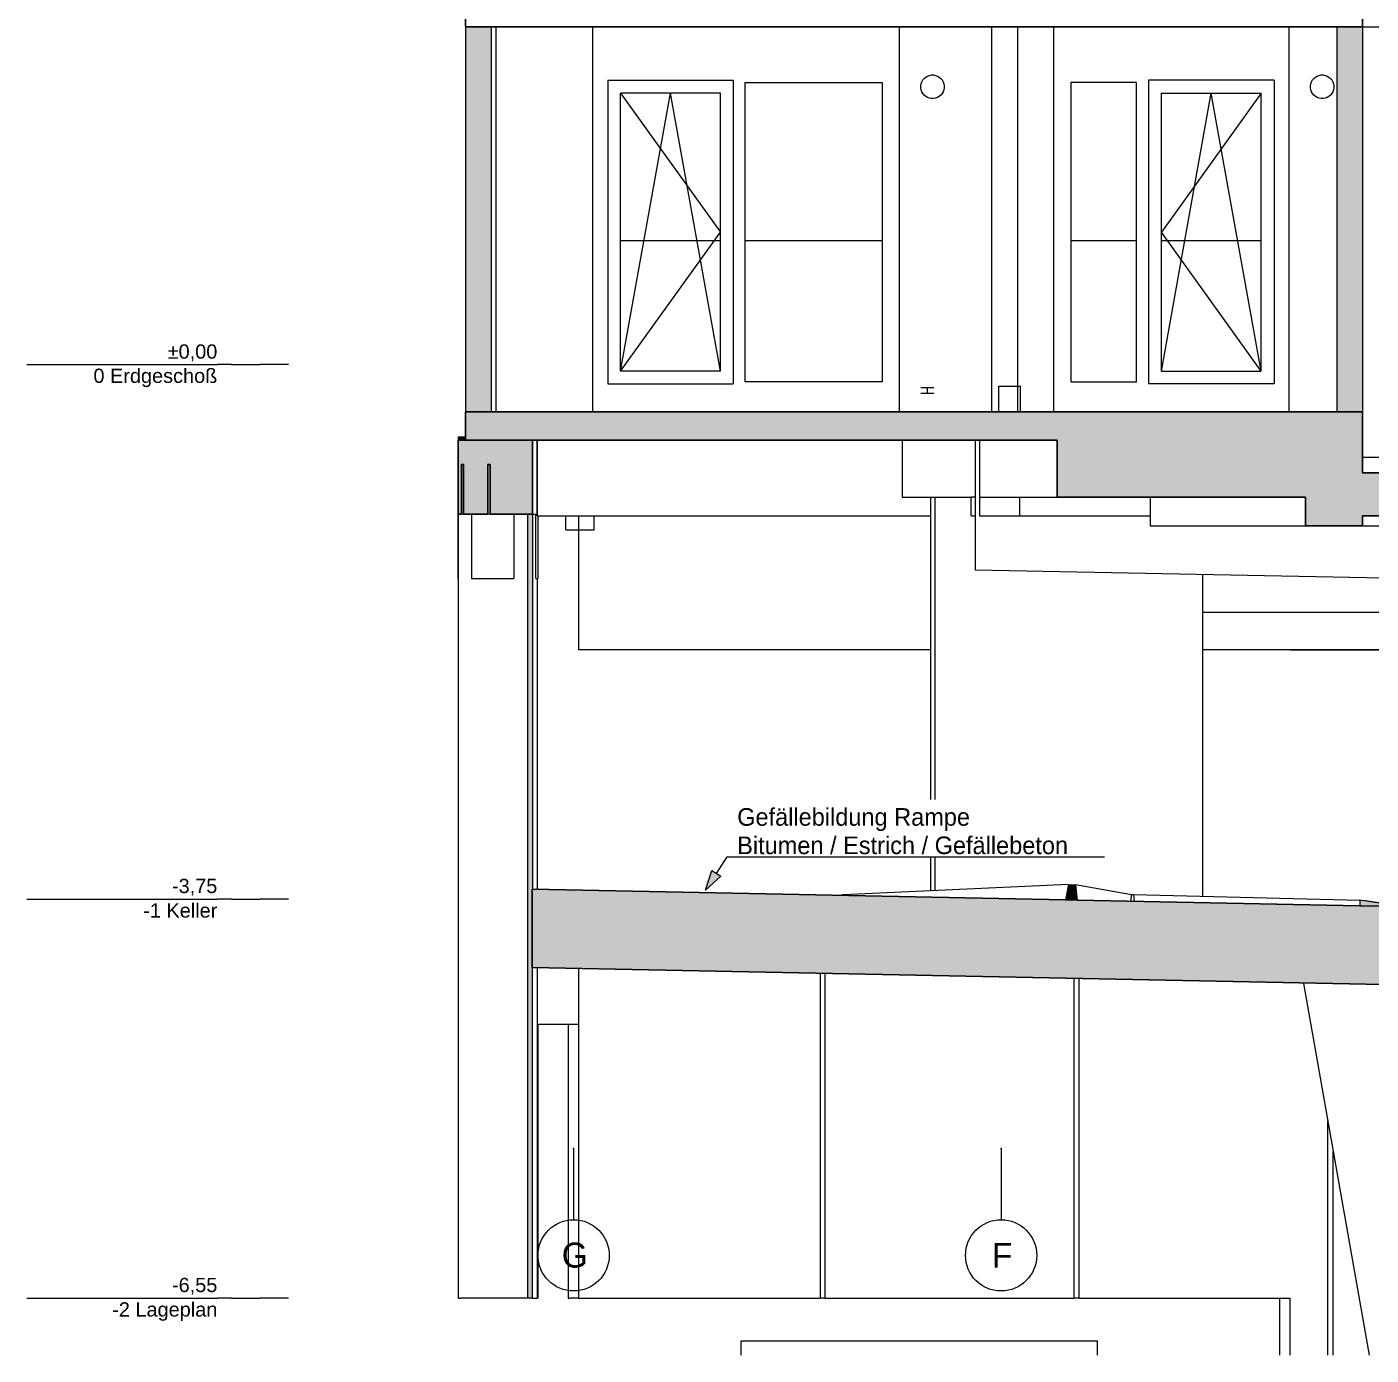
# Model space of a CAD drawing. Header units: metres. Extents: x -21.8 to 56, y -7 to 11.8.
# Drawn here: x -21.84 to -12.4, y -6.95 to 2.37 of the extents above; entities that cross this region are included whole.
import ezdxf

# ---------------------------------------------------------------- set-up
doc = ezdxf.new("R2010")
doc.units = ezdxf.units.M
doc.header["$MEASUREMENT"] = 0
doc.set_wipeout_variables(frame=1)
doc.linetypes.add('Raster', pattern=[0.004, 0.002, -0.001, 0, -0.001])
doc.linetypes.add('Wipeout_Contour', pattern=[1, 0, -1])
for name, color, linetype in [('I_Schnitt I RB_1_0', 7, 'Continuous'), ('I_Schnitt I RB_1_000 Achsraster', 7, 'Continuous'), ('I_Schnitt I RB_1_110 Wand Aussen', 7, 'Continuous'), ('I_Schnitt I RB_1_111 Wand Aussen - Bohrpfahlwand 80', 7, 'Continuous'), ('I_Schnitt I RB_1_120 Wand Innen tragend', 7, 'Continuous'), ('I_Schnitt I RB_1_150 Stütze', 7, 'Continuous'), ('I_Schnitt I RB_1_210 Decke', 7, 'Continuous'), ('I_Schnitt I RB_1_211 Decke - Bohrpfahl Rost', 7, 'Continuous'), ('I_Schnitt I RB_1_250 Träger Unterzug', 7, 'Continuous'), ('I_Schnitt I RB_1_260 Fundament', 7, 'Continuous'), ('I_Schnitt I RB_1_270 Deckendurchbruchsymbol', 7, 'Continuous'), ('I_Schnitt I RB_1_420 Rampe', 7, 'Continuous'), ('I_Schnitt I RB_1_450 Absturzsicherung', 7, 'Continuous'), ('I_Schnitt I RB_1_955-1 Polierplan Beschriftung - STB Decke', 7, 'Continuous')]:
    doc.layers.add(name, color=color, linetype=linetype)
doc.styles.add('ERSTELLTER_STIL_1', font='')
doc.styles.add('ERSTELLTER_STIL_2', font='arial.ttf')
doc.styles.get('ERSTELLTER_STIL_1').set_extended_font_data('Eurostile')

msp = doc.modelspace()

# ---------------------------------------------------------------- hatches: boundary and pattern name
at = {"layer": 'I_Schnitt I RB_1_110 Wand Aussen', "linetype": 'Continuous', "lineweight": 0, "true_color": 0x000000}
for points in [[(-18.5795, 2.37), (-18.7595, 2.37), (-18.7595, -0.33), (-18.5795, -0.33)], [(-12.465, -0.33), (-12.465, 2.37), (-12.645, 2.37), (-12.645, -0.33)]]:
    msp.add_hatch(color=18, dxfattribs=at).paths.add_polyline_path(points)
at = {"layer": 'I_Schnitt I RB_1_111 Wand Aussen - Bohrpfahlwand 80', "linetype": 'Continuous', "lineweight": 0, "true_color": 0x000000}
for points in [[(-18.8095, -0.51), (-18.8095, -0.53), (-18.7595, -0.53), (-18.7595, -0.51)], [(-18.2905, -3.6805), (-18.2895, -3.6805), (-18.2895, -1.05), (-18.3241, -1.05), (-18.3241, -6.55), (-18.2905, -6.55)]]:
    msp.add_hatch(color=18, dxfattribs=at).paths.add_polyline_path(points)
at = {"layer": 'I_Schnitt I RB_1_210 Decke', "linetype": 'Continuous', "lineweight": 0, "true_color": 0x000000}
for points in [[(-18.7595, -0.53), (-14.6065, -0.53), (-14.6065, -0.33), (-18.7595, -0.33)], [(-18.8095, -0.53), (-18.8095, -1.05), (-18.7866, -1.05), (-18.7866, -0.7), (-18.7716, -0.7), (-18.7716, -1.05), (-18.6016, -1.05), (-18.6016, -0.7), (-18.5866, -0.7), (-18.5866, -1.05), (-18.2895, -1.05), (-18.2895, -0.53)], [(-12.465, -0.76), (-12.465, -1.06), (-5.8845, -1.06), (-5.8845, -0.76)]]:
    msp.add_hatch(color=18, dxfattribs=at).paths.add_polyline_path(points)
at = {"layer": 'I_Schnitt I RB_1_250 Träger Unterzug', "linetype": 'Continuous', "lineweight": 0, "true_color": 0x000000}
for points in [[(-14.6065, -0.93), (-12.6864, -0.93), (-12.6864, -0.33), (-14.6065, -0.33)], [(-12.465, -0.33), (-12.6864, -0.33), (-12.6864, -0.93), (-12.865, -0.93), (-12.865, -1.13), (-12.465, -1.13)]]:
    msp.add_hatch(color=18, dxfattribs=at).paths.add_polyline_path(points)
at = {"layer": 'I_Schnitt I RB_1_260 Fundament', "linetype": 'Continuous', "lineweight": 0, "true_color": 0x000000}
msp.add_hatch(color=18, dxfattribs=at).paths.add_polyline_path([(-5.8845, -3.9286), (-18.2905, -3.6805), (-18.2905, -4.2306), (-5.8845, -4.4787)])
at = {"layer": 'I_Schnitt I RB_1_420 Rampe', "linetype": 'Continuous', "lineweight": 0, "true_color": 0x000000}
for points in [[(-14.4664, -3.757), (-14.478, -3.6505), (-14.5276, -3.6471), (-14.5476, -3.7553)], [(-12.483, -3.7562), (-12.4824, -3.7966), (-12.1845, -3.8026), (-12.1843, -3.8012)]]:
    msp.add_hatch(color=18, dxfattribs=at).paths.add_polyline_path(points)
at = {"layer": 'I_Schnitt I RB_1_955-1 Polierplan Beschriftung - STB Decke', "linetype": 'Continuous', "lineweight": 0, "true_color": 0x000000}
msp.add_hatch(color=18, dxfattribs=at).paths.add_polyline_path([(-17.0751, -3.6867), (-16.967, -3.5902), (-17.0297, -3.5491)])

# ---------------------------------------------------------------- linework, layer by layer
at = {"layer": 'I_Schnitt I RB_1_000 Achsraster', "color": 5, "linetype": 'Raster', "lineweight": 0, "ltscale": 1000}
for p, q in [((-18, -5.5), (-18, -6)), ((-15, -5.5), (-15, -6))]:
    msp.add_line(p, q, dxfattribs=at)
at = {"layer": 'I_Schnitt I RB_1_000 Achsraster', "color": 5, "linetype": 'Continuous', "lineweight": 0, "ltscale": 1000}
for centre in [(-18, -6.25), (-15, -6.25)]:
    msp.add_circle(centre, 0.25, dxfattribs=at)
at = {"layer": 'I_Schnitt I RB_1_000 Achsraster', "color": 5, "linetype": 'Raster', "lineweight": 0, "ltscale": 1000}
for p in [(-18, -5.5), (-18, -5.5), (-15, -5.5), (-15, -5.5)]:
    msp.add_point(p, dxfattribs=at)
at = {"layer": 'I_Schnitt I RB_1_110 Wand Aussen', "color": 7, "linetype": 'Continuous', "lineweight": 18, "ltscale": 1000}
for p, q in [((-18.7595, 2.37), (-18.7595, -0.33)), ((-18.5795, 2.37), (-18.5795, -0.33)), ((-18.5466, 2.37), (-18.5466, -0.33)), ((-17.865, -0.33), (-17.865, 2.37)), ((-15.715, 2.37), (-15.715, -0.33)), ((-14.63, -0.33), (-14.63, 2.37)), ((-12.98, 2.37), (-12.98, -0.33)), ((-12.645, 2.37), (-12.645, -0.33)), ((-12.465, 2.37), (-12.465, -0.33)), ((-12.465, 2.37), (-12.145, 2.37)), ((-18.2566, -0.53), (-18.2566, -0.76)), ((-12.465, -0.65), (-12.145, -0.65)), ((-12.9715, -2), (-10.3503, -2))]:
    msp.add_line(p, q, dxfattribs=at)
at = {"layer": 'I_Schnitt I RB_1_110 Wand Aussen', "color": 7, "linetype": 'Continuous', "lineweight": 13, "ltscale": 1000}
for p, q in [((-17.76, 1.995), (-17.76, -0.135)), ((-17.76, 1.995), (-16.88, 1.995)), ((-16.88, 1.995), (-16.88, -0.135)), ((-13.965, 1.995), (-13.965, -0.135)), ((-13.085, 1.995), (-13.965, 1.995)), ((-13.085, 1.995), (-13.085, -0.135)), ((-17.67, -0.045), (-17.67, 1.905)), ((-16.97, 1.905), (-17.67, 1.905)), ((-16.97, -0.045), (-16.97, 1.905)), ((-16.795, -0.12), (-16.795, 1.98)), ((-16.795, 1.98), (-15.835, 1.98)), ((-15.835, 1.98), (-15.835, -0.12)), ((-14.51, 1.98), (-14.51, -0.12)), ((-14.05, 1.98), (-14.51, 1.98)), ((-14.05, -0.12), (-14.05, 1.98)), ((-13.875, -0.045), (-13.875, 1.905)), ((-13.875, 1.905), (-13.175, 1.905)), ((-13.175, -0.045), (-13.175, 1.905)), ((-20.4, 0), (-20.5, 0)), ((-20.4, 0), (-20.2, 0)), ((-20.1, 0), (-20.2, 0)), ((-20, 0), (-20.1, 0)), ((-21.8365, 0), (-20.5, 0)), ((-16.97, -0.045), (-17.67, -0.045)), ((-13.875, -0.045), (-13.175, -0.045)), ((-17.76, -0.135), (-16.88, -0.135)), ((-15.835, -0.12), (-16.795, -0.12)), ((-14.51, -0.12), (-14.05, -0.12)), ((-13.085, -0.135), (-13.965, -0.135)), ((-21.8365, -3.75), (-20.5, -3.75)), ((-20.4, -3.75), (-20.5, -3.75)), ((-20.4, -3.75), (-20.2, -3.75)), ((-20.1, -3.75), (-20.2, -3.75)), ((-20, -3.75), (-20.1, -3.75)), ((-21.8365, -6.55), (-20.5, -6.55)), ((-20.4, -6.55), (-20.5, -6.55)), ((-20.4, -6.55), (-20.2, -6.55)), ((-20.1, -6.55), (-20.2, -6.55)), ((-20, -6.55), (-20.1, -6.55))]:
    msp.add_line(p, q, dxfattribs=at)
at = {"layer": 'I_Schnitt I RB_1_110 Wand Aussen', "color": 16, "linetype": 'Continuous', "lineweight": 13, "ltscale": 1000, "true_color": 0x7e0000}
for p, q in [((-15.562, 1.9714), (-15.5571, 1.985)), ((-15.5571, 1.985), (-15.5499, 1.9975)), ((-15.5499, 1.9975), (-15.5406, 2.0086)), ((-15.5406, 2.0086), (-15.5295, 2.0178)), ((-15.5295, 2.0178), (-15.517, 2.0251)), ((-15.517, 2.0251), (-15.5035, 2.03)), ((-15.5035, 2.03), (-15.4892, 2.0325)), ((-15.4892, 2.0325), (-15.482, 2.0325)), ((-15.482, 2.0325), (-15.4748, 2.0325)), ((-15.4748, 2.0325), (-15.4606, 2.03)), ((-15.4606, 2.03), (-15.447, 2.0251)), ((-15.447, 2.0251), (-15.4345, 2.0178)), ((-15.4345, 2.0178), (-15.4235, 2.0086)), ((-15.4235, 2.0086), (-15.4142, 1.9975)), ((-15.4142, 1.9975), (-15.407, 1.985)), ((-15.407, 1.985), (-15.402, 1.9714)), ((-12.827, 1.9714), (-12.8221, 1.985)), ((-12.8221, 1.985), (-12.8149, 1.9975)), ((-12.8149, 1.9975), (-12.8056, 2.0086)), ((-12.8056, 2.0086), (-12.7945, 2.0178)), ((-12.7945, 2.0178), (-12.782, 2.0251)), ((-12.782, 2.0251), (-12.7685, 2.03)), ((-12.7685, 2.03), (-12.7542, 2.0325)), ((-12.7542, 2.0325), (-12.747, 2.0325)), ((-12.747, 2.0325), (-12.7398, 2.0325)), ((-12.7398, 2.0325), (-12.7256, 2.03)), ((-12.7256, 2.03), (-12.712, 2.0251)), ((-12.712, 2.0251), (-12.6995, 2.0178)), ((-12.6995, 2.0178), (-12.6885, 2.0086)), ((-12.6885, 2.0086), (-12.6792, 1.9975)), ((-12.6792, 1.9975), (-12.672, 1.985)), ((-12.672, 1.985), (-12.667, 1.9714)), ((-15.5645, 1.9572), (-15.562, 1.9714)), ((-15.5645, 1.95), (-15.5645, 1.9572)), ((-15.5645, 1.9428), (-15.5645, 1.95)), ((-15.562, 1.9286), (-15.5645, 1.9428)), ((-15.5571, 1.915), (-15.562, 1.9286)), ((-15.5499, 1.9025), (-15.5571, 1.915)), ((-15.5406, 1.8914), (-15.5499, 1.9025)), ((-15.5295, 1.8822), (-15.5406, 1.8914)), ((-15.4235, 1.8914), (-15.4345, 1.8822)), ((-15.4142, 1.9025), (-15.4235, 1.8914)), ((-15.407, 1.915), (-15.4142, 1.9025)), ((-15.402, 1.9286), (-15.407, 1.915)), ((-15.402, 1.9714), (-15.3995, 1.9572)), ((-15.3995, 1.9428), (-15.402, 1.9286)), ((-15.3995, 1.9572), (-15.3995, 1.95)), ((-15.3995, 1.95), (-15.3995, 1.9428)), ((-12.8295, 1.9572), (-12.827, 1.9714)), ((-12.8295, 1.95), (-12.8295, 1.9572)), ((-12.8295, 1.9428), (-12.8295, 1.95)), ((-12.827, 1.9286), (-12.8295, 1.9428)), ((-12.8221, 1.915), (-12.827, 1.9286)), ((-12.8149, 1.9025), (-12.8221, 1.915)), ((-12.8056, 1.8914), (-12.8149, 1.9025)), ((-12.7945, 1.8822), (-12.8056, 1.8914)), ((-12.6885, 1.8914), (-12.6995, 1.8822)), ((-12.6792, 1.9025), (-12.6885, 1.8914)), ((-12.672, 1.915), (-12.6792, 1.9025)), ((-12.667, 1.9286), (-12.672, 1.915)), ((-12.667, 1.9714), (-12.6645, 1.9572)), ((-12.6645, 1.9428), (-12.667, 1.9286)), ((-12.6645, 1.9572), (-12.6645, 1.95)), ((-12.6645, 1.95), (-12.6645, 1.9428)), ((-15.517, 1.8749), (-15.5295, 1.8822)), ((-15.5035, 1.87), (-15.517, 1.8749)), ((-15.4892, 1.8675), (-15.5035, 1.87)), ((-15.482, 1.8675), (-15.4892, 1.8675)), ((-15.4748, 1.8675), (-15.482, 1.8675)), ((-15.4606, 1.87), (-15.4748, 1.8675)), ((-15.447, 1.8749), (-15.4606, 1.87)), ((-15.4345, 1.8822), (-15.447, 1.8749)), ((-12.782, 1.8749), (-12.7945, 1.8822)), ((-12.7685, 1.87), (-12.782, 1.8749)), ((-12.7542, 1.8675), (-12.7685, 1.87)), ((-12.747, 1.8675), (-12.7542, 1.8675)), ((-12.7398, 1.8675), (-12.747, 1.8675)), ((-12.7256, 1.87), (-12.7398, 1.8675)), ((-12.712, 1.8749), (-12.7256, 1.87)), ((-12.6995, 1.8822), (-12.712, 1.8749)), ((-10.3503, -1.74), (-13.5834, -1.74))]:
    msp.add_line(p, q, dxfattribs=at)
at = {"layer": 'I_Schnitt I RB_1_110 Wand Aussen', "color": 8, "linetype": 'Continuous', "lineweight": 0, "ltscale": 1000}
for p, q in [((-17.67, 1.905), (-16.97, 0.93)), ((-17.67, -0.045), (-17.32, 1.905)), ((-16.97, -0.045), (-17.32, 1.905)), ((-13.175, 1.905), (-13.875, 0.93)), ((-13.875, -0.045), (-13.525, 1.905)), ((-13.175, -0.045), (-13.525, 1.905)), ((-17.67, -0.045), (-16.97, 0.93)), ((-13.175, -0.045), (-13.875, 0.93))]:
    msp.add_line(p, q, dxfattribs=at)
at = {"layer": 'I_Schnitt I RB_1_111 Wand Aussen - Bohrpfahlwand 80', "color": 7, "linetype": 'Continuous', "lineweight": 13, "ltscale": 1000}
for p, q in [((-18.8095, -0.51), (-18.8095, -0.53)), ((-18.7595, -0.51), (-18.8095, -0.51)), ((-18.3241, -1.05), (-18.3241, -6.55)), ((-18.2905, -4.2306), (-18.2905, -6.55)), ((-18.2905, -6.55), (-18.3241, -6.55))]:
    msp.add_line(p, q, dxfattribs=at)
at = {"layer": 'I_Schnitt I RB_1_111 Wand Aussen - Bohrpfahlwand 80', "color": 7, "linetype": 'Continuous', "lineweight": 18, "ltscale": 1000}
for p, q in [((-18.8094, -1.05), (-18.8094, -6.55)), ((-18.7173, -1.05), (-18.7173, -1.5)), ((-18.4197, -1.05), (-18.4197, -1.5)), ((-18.2895, -1.05), (-18.2656, -1.05)), ((-18.2895, -1.05), (-18.2895, -3.6805)), ((-18.2656, -1.5), (-18.2656, -1.05)), ((-18.2511, -1.06), (-18.2511, -1.5)), ((-17.9641, -2), (-17.9641, -1.06)), ((-18.2523, -3.6812), (-18.2523, -1.5)), ((-15.4924, -2), (-17.9641, -2)), ((-12.9715, -2), (-13.5834, -2)), ((-4.9539, -2), (-12.9715, -2)), ((-18.2558, -4.2313), (-18.2558, -6.55)), ((-18.2523, -4.63), (-18.2523, -4.2314)), ((-17.9641, -4.63), (-17.9641, -4.2371)), ((-16.271, -4.271), (-16.271, -6.55)), ((-16.2336, -6.55), (-16.2336, -4.2717)), ((-14.4893, -4.3066), (-14.4893, -6.55)), ((-14.4519, -6.55), (-14.4519, -4.3074)), ((-17.9641, -4.63), (-18.2523, -4.63)), ((-18.2518, -4.63), (-18.2518, -6.55)), ((-18.25, -4.63), (-18.2502, -6.55)), ((-18.25, -6.55), (-18.25, -4.63)), ((-18.0381, -4.63), (-18.0381, -6.55)), ((-18.0366, -6.55), (-18.0366, -4.63)), ((-17.9657, -4.63), (-17.9657, -6.55)), ((-17.9644, -6.55), (-17.9644, -4.63)), ((-12.7077, -6.95), (-12.7077, -5.3098)), ((-12.6702, -6.95), (-12.6702, -5.5211)), ((-18.8094, -6.55), (-18.795, -6.55)), ((-18.769, -6.55), (-18.795, -6.55)), ((-18.737, -6.55), (-18.769, -6.55)), ((-18.6999, -6.55), (-18.737, -6.55)), ((-18.6588, -6.55), (-18.6999, -6.55)), ((-18.615, -6.55), (-18.6588, -6.55)), ((-18.5699, -6.55), (-18.615, -6.55)), ((-18.5247, -6.55), (-18.5699, -6.55)), ((-18.4809, -6.55), (-18.5247, -6.55)), ((-18.4399, -6.55), (-18.4809, -6.55)), ((-18.4027, -6.55), (-18.4399, -6.55)), ((-18.3707, -6.55), (-18.4027, -6.55)), ((-18.3447, -6.55), (-18.3707, -6.55)), ((-18.3255, -6.55), (-18.3447, -6.55)), ((-18.3241, -6.55), (-18.3255, -6.55)), ((-18.2905, -6.55), (-18.2558, -6.55)), ((-18.2518, -6.55), (-18.2558, -6.55)), ((-18.2502, -6.55), (-18.2518, -6.55)), ((-18.25, -6.55), (-18.2502, -6.55)), ((-18.0381, -6.55), (-18.0366, -6.55)), ((-18.0366, -6.55), (-18.027, -6.55)), ((-17.9832, -6.55), (-18.027, -6.55)), ((-17.9657, -6.55), (-17.9832, -6.55)), ((-17.9657, -6.55), (-17.9644, -6.55)), ((-17.9644, -6.55), (-16.271, -6.55)), ((-16.2453, -6.55), (-16.271, -6.55)), ((-16.2336, -6.55), (-16.2453, -6.55)), ((-16.2336, -6.55), (-14.4893, -6.55)), ((-14.4636, -6.55), (-14.4893, -6.55)), ((-14.4519, -6.55), (-14.4636, -6.55)), ((-14.4519, -6.55), (-12.9717, -6.55)), ((-13.0454, -6.55), (-13.0454, -6.95)), ((-12.9717, -6.95), (-12.9717, -6.55))]:
    msp.add_line(p, q, dxfattribs=at)
at = {"layer": 'I_Schnitt I RB_1_120 Wand Innen tragend', "color": 7, "linetype": 'Continuous', "lineweight": 18, "ltscale": 1000}
for p, q in [((-15.065, -0.33), (-15.065, 2.37)), ((-14.885, 2.37), (-14.885, -0.33)), ((-16.8246, -6.95), (-16.8246, -6.85)), ((-16.8246, -6.85), (-16.8145, -6.85)), ((-16.8145, -6.85), (-16.7945, -6.85)), ((-16.7945, -6.85), (-16.7646, -6.85)), ((-16.7646, -6.85), (-16.7251, -6.85)), ((-16.7251, -6.85), (-16.6764, -6.85)), ((-16.6764, -6.85), (-16.6188, -6.85)), ((-16.6188, -6.85), (-16.5528, -6.85)), ((-16.5528, -6.85), (-16.479, -6.85)), ((-16.479, -6.85), (-16.3978, -6.85)), ((-16.3978, -6.85), (-16.31, -6.85)), ((-16.31, -6.85), (-16.2163, -6.85)), ((-16.2163, -6.85), (-16.1175, -6.85)), ((-16.1175, -6.85), (-16.0142, -6.85)), ((-16.0142, -6.85), (-15.9074, -6.85)), ((-15.9074, -6.85), (-15.798, -6.85)), ((-15.798, -6.85), (-15.6867, -6.85)), ((-15.6867, -6.85), (-15.5746, -6.85)), ((-15.5746, -6.85), (-15.4624, -6.85)), ((-15.4624, -6.85), (-15.3511, -6.85)), ((-15.3511, -6.85), (-15.2417, -6.85)), ((-15.2417, -6.85), (-15.1349, -6.85)), ((-15.1349, -6.85), (-15.0317, -6.85)), ((-15.0317, -6.85), (-14.9328, -6.85)), ((-14.9328, -6.85), (-14.8391, -6.85)), ((-14.8391, -6.85), (-14.7513, -6.85)), ((-14.7513, -6.85), (-14.6702, -6.85)), ((-14.6702, -6.85), (-14.5963, -6.85)), ((-14.5963, -6.85), (-14.5303, -6.85)), ((-14.5303, -6.85), (-14.4727, -6.85)), ((-14.4727, -6.85), (-14.424, -6.85)), ((-14.424, -6.85), (-14.3845, -6.85)), ((-14.3845, -6.85), (-14.3547, -6.85)), ((-14.3547, -6.85), (-14.3346, -6.85)), ((-14.3346, -6.85), (-14.3246, -6.85)), ((-14.3246, -6.95), (-14.3246, -6.85))]:
    msp.add_line(p, q, dxfattribs=at)
at = {"layer": 'I_Schnitt I RB_1_150 Stütze', "color": 7, "linetype": 'Continuous', "lineweight": 13, "ltscale": 1000}
for p, q in [((-15.4924, -3.6923), (-15.4924, -0.93)), ((-15.4635, -3.691), (-15.4635, -0.93)), ((-13.5834, -3.733), (-13.5834, -1.4714))]:
    msp.add_line(p, q, dxfattribs=at)
at = {"layer": 'I_Schnitt I RB_1_210 Decke', "color": 7, "linetype": 'Continuous', "lineweight": 25, "ltscale": 1000}
for p, q in [((-18.7595, 2.57), (-18.7595, 2.37)), ((-12.465, 2.57), (-12.465, 2.37)), ((-18.5795, 2.37), (-18.7595, 2.37)), ((-12.645, 2.37), (-18.5795, 2.37)), ((-12.465, 2.37), (-12.645, 2.37)), ((-18.7595, -0.33), (-18.7595, -0.51)), ((-18.5795, -0.33), (-18.7595, -0.33)), ((-14.6065, -0.33), (-18.5795, -0.33)), ((-18.8095, -0.53), (-18.8095, -1.05)), ((-18.7595, -0.53), (-18.8095, -0.53)), ((-18.7595, -0.51), (-18.7595, -0.53)), ((-18.2895, -0.53), (-18.7595, -0.53)), ((-14.6065, -0.53), (-18.2895, -0.53)), ((-18.2895, -0.53), (-18.2895, -1.05)), ((-18.7866, -0.7), (-18.7866, -1.05)), ((-18.7716, -0.7), (-18.7866, -0.7)), ((-18.7716, -0.7), (-18.7716, -1.05)), ((-18.6016, -0.7), (-18.6016, -1.05)), ((-18.5866, -0.7), (-18.6016, -0.7)), ((-18.5866, -0.7), (-18.5866, -1.05)), ((-18.7866, -1.05), (-18.8095, -1.05)), ((-18.6016, -1.05), (-18.7716, -1.05)), ((-18.3241, -1.05), (-18.5866, -1.05)), ((-18.2895, -1.05), (-18.3241, -1.05))]:
    msp.add_line(p, q, dxfattribs=at)
at = {"layer": 'I_Schnitt I RB_1_210 Decke', "color": 8, "linetype": 'Continuous', "lineweight": 13, "ltscale": 1000}
for p, q in [((-18.2568, -0.76), (-18.2562, -0.76)), ((-18.7716, -1.05), (-18.7866, -1.05)), ((-18.5866, -1.05), (-18.6016, -1.05)), ((-18.2568, -1.06), (-18.2562, -1.06))]:
    msp.add_line(p, q, dxfattribs=at)
at = {"layer": 'I_Schnitt I RB_1_210 Decke', "color": 7, "linetype": 'Continuous', "lineweight": 13, "ltscale": 1000}
for p, q in [((-15.1819, -0.93), (-15.211, -0.93)), ((-15.211, -1.06), (-15.211, -0.93)), ((-15.1527, -0.93), (-15.1527, -1.06)), ((-14.8684, -1.06), (-14.8684, -0.93)), ((-15.211, -1.06), (-15.1819, -1.06)), ((-15.1527, -1.06), (-14.8684, -1.06)), ((-14.8684, -1.06), (-13.955, -1.06))]:
    msp.add_line(p, q, dxfattribs=at)
at = {"layer": 'I_Schnitt I RB_1_210 Decke', "color": 7, "linetype": 'Continuous', "lineweight": 25, "ltscale": 1000, "flags": 128}
for points in [[(-5.305, -0.76), (-5.8845, -0.76), (-12.465, -0.76)], [(-5.305, -1.06), (-5.8845, -1.06), (-12.465, -1.06)]]:
    msp.add_lwpolyline(points, dxfattribs=at)
at = {"layer": 'I_Schnitt I RB_1_211 Decke - Bohrpfahl Rost', "color": 8, "linetype": 'Continuous', "lineweight": 13, "ltscale": 1000}
for p, q in [((-18.811, -0.53), (-18.8095, -0.53)), ((-18.811, -1.5), (-18.811, -0.53)), ((-18.2568, -1.06), (-18.2568, -0.53)), ((-18.811, -1.5), (-18.8094, -1.5)), ((-18.7173, -1.5), (-18.4197, -1.5)), ((-18.2656, -1.5), (-18.2568, -1.5)), ((-18.2568, -1.5), (-18.2511, -1.5))]:
    msp.add_line(p, q, dxfattribs=at)
at = {"layer": 'I_Schnitt I RB_1_250 Träger Unterzug', "color": 7, "linetype": 'Continuous', "lineweight": 25, "ltscale": 1000}
for p, q in [((-12.6864, -0.33), (-14.6065, -0.33)), ((-12.645, -0.33), (-12.6864, -0.33)), ((-12.465, -0.33), (-12.645, -0.33)), ((-12.465, -0.33), (-12.465, -0.76)), ((-14.6065, -0.53), (-14.6065, -0.93)), ((-12.865, -0.93), (-14.6065, -0.93)), ((-12.865, -0.93), (-12.865, -1.13)), ((-12.465, -1.13), (-12.865, -1.13)), ((-12.465, -1.06), (-12.465, -1.13))]:
    msp.add_line(p, q, dxfattribs=at)
at = {"layer": 'I_Schnitt I RB_1_250 Träger Unterzug', "color": 7, "linetype": 'Continuous', "lineweight": 13, "ltscale": 1000}
for p, q in [((-18.2562, -0.53), (-18.2562, -0.76)), ((-15.6935, -0.53), (-15.6935, -0.93)), ((-15.1819, -0.53), (-15.1819, -1.4395)), ((-15.1527, -0.53), (-15.1527, -0.93)), ((-18.2562, -0.76), (-18.2562, -1.06)), ((-15.6935, -0.93), (-15.4924, -0.93)), ((-15.4924, -0.93), (-15.4635, -0.93)), ((-15.4635, -0.93), (-15.211, -0.93)), ((-15.1527, -0.93), (-14.8684, -0.93)), ((-14.8684, -0.93), (-14.6065, -0.93)), ((-13.955, -0.93), (-13.955, -1.06)), ((-18.2562, -1.06), (-15.4924, -1.06)), ((-13.955, -1.06), (-13.955, -1.13)), ((-13.955, -1.13), (-12.865, -1.13)), ((-12.465, -1.13), (-10.27, -1.13)), ((-15.1819, -1.4395), (-12.155, -1.5))]:
    msp.add_line(p, q, dxfattribs=at)
at = {"layer": 'I_Schnitt I RB_1_260 Fundament', "color": 7, "linetype": 'Continuous', "lineweight": 25, "ltscale": 1000}
for p, q in [((-18.2905, -3.6805), (-18.2905, -4.2306)), ((-18.2905, -3.6805), (-18.2895, -3.6805)), ((-18.2895, -3.6805), (-14.5476, -3.7553)), ((-14.5476, -3.7553), (-14.4664, -3.757)), ((-14.4664, -3.757), (-12.4824, -3.7966)), ((-12.4824, -3.7966), (-12.1845, -3.8026))]:
    msp.add_line(p, q, dxfattribs=at)
at = {"layer": 'I_Schnitt I RB_1_260 Fundament', "color": 7, "linetype": 'Continuous', "lineweight": 18, "ltscale": 1000}
msp.add_line((-12.8789, -4.3422), (-12.4173, -6.95), dxfattribs=at)
at = {"layer": 'I_Schnitt I RB_1_260 Fundament', "color": 7, "linetype": 'Continuous', "lineweight": 25, "ltscale": 1000, "flags": 128}
msp.add_lwpolyline([(-18.2905, -4.2306), (-5.8845, -4.4787), (-0.6555, -4.5833)], dxfattribs=at)
at = {"layer": 'I_Schnitt I RB_1_270 Deckendurchbruchsymbol', "color": 1, "linetype": 'Continuous', "lineweight": 0, "ltscale": 1000}
for p, q in [((-15.5644, -0.16), (-15.5177, -0.16)), ((-15.5177, -0.16), (-15.4711, -0.16)), ((-15.5177, -0.2), (-15.5177, -0.16)), ((-15.5644, -0.2), (-15.5177, -0.2)), ((-15.5177, -0.2), (-15.4711, -0.2))]:
    msp.add_line(p, q, dxfattribs=at)
at = {"layer": 'I_Schnitt I RB_1_270 Deckendurchbruchsymbol', "color": 7, "linetype": 'Continuous', "lineweight": 13, "ltscale": 1000}
for p, q in [((-15.015, -0.15), (-14.865, -0.15)), ((-15.015, -0.33), (-15.015, -0.15)), ((-14.865, -0.33), (-14.865, -0.15)), ((-18.055, -1.16), (-18.055, -1.06)), ((-17.855, -1.16), (-17.855, -1.06)), ((-18.055, -1.16), (-17.855, -1.16))]:
    msp.add_line(p, q, dxfattribs=at)
at = {"layer": 'I_Schnitt I RB_1_420 Rampe', "color": 7, "linetype": 'Continuous', "lineweight": 13, "ltscale": 1000}
for p, q in [((-14.5276, -3.6471), (-16.1063, -3.7211)), ((-14.5276, -3.6471), (-14.5476, -3.7553)), ((-14.5276, -3.6471), (-14.478, -3.6505)), ((-14.0842, -3.7212), (-14.478, -3.6505)), ((-14.478, -3.6505), (-14.4664, -3.757)), ((-16.1175, -3.7239), (-16.1167, -3.7208)), ((-16.1059, -3.7211), (-16.1167, -3.7208)), ((-14.0866, -3.7646), (-14.0842, -3.7212)), ((-14.0705, -3.7214), (-14.0842, -3.7214)), ((-12.483, -3.7591), (-14.0705, -3.7214)), ((-14.0705, -3.7214), (-14.0668, -3.765)), ((-12.483, -3.7562), (-12.4824, -3.7966)), ((-12.483, -3.7562), (-12.1843, -3.8012)), ((-12.4588, -3.7597), (-12.46, -3.7597)), ((-12.4588, -3.7597), (-12.4589, -3.7599)), ((-12.1939, -3.7996), (-12.4588, -3.7597))]:
    msp.add_line(p, q, dxfattribs=at)
at = {"layer": 'I_Schnitt I RB_1_450 Absturzsicherung', "color": 7, "linetype": 'Continuous', "lineweight": 18, "ltscale": 1000}
for p, q in [((-17.67, 0.87), (-16.97, 0.87)), ((-16.795, 0.87), (-15.835, 0.87)), ((-14.51, 0.87), (-14.05, 0.87)), ((-13.875, 0.87), (-13.175, 0.87))]:
    msp.add_line(p, q, dxfattribs=at)
at = {"layer": 'I_Schnitt I RB_1_955-1 Polierplan Beschriftung - STB Decke', "color": 7, "linetype": 'Continuous', "lineweight": 13, "ltscale": 1000}
for p, q in [((-16.9983, -3.5696), (-16.9221, -3.4533)), ((-17.0751, -3.6867), (-17.0297, -3.5491)), ((-17.0297, -3.5491), (-16.967, -3.5902)), ((-17.0751, -3.6867), (-16.967, -3.5902))]:
    msp.add_line(p, q, dxfattribs=at)

# ---------------------------------------------------------------- texts
at = {"layer": 'I_Schnitt I RB_1_0', "color": 7, "linetype": 'Continuous', "lineweight": 13, "char_height": 0.1, "attachment_point": 3, "style": 'ERSTELLTER_STIL_2'}
for s, insert, line_spacing_factor in [('\\A1;{\\pqr;\\pt0;\\fArial|b0|i0|c0|p0;\\W1.000000;±0,00\\P\\pqr;\\pt0;\\fArial|b0|i0|c0|p0;\\W1.000000;0\\fArial|b0|i0|c0|p0;\\W1.000000; \\fArial|b0|i0|c0|p0;\\W1.000000;Erdgeschoß}', (-20.5, 0.1421), 1.021584), ('\\A1;{\\pqr;\\pt0;\\fArial|b0|i0|c0|p0;\\W1.000000;-3,75\\P\\pqr;\\pt0;\\fArial|b0|i0|c0|p0;\\W1.000000;-1\\fArial|b0|i0|c0|p0;\\W1.000000; \\fArial|b0|i0|c0|p0;\\W1.000000;Keller}', (-20.5, -3.6079), 1.032232), ('\\A1;{\\pqr;\\pt0;\\fArial|b0|i0|c0|p0;\\W1.000000;-6,55\\P\\pqr;\\pt0;\\fArial|b0|i0|c0|p0;\\W1.000000;-2\\fArial|b0|i0|c0|p0;\\W1.000000; \\fArial|b0|i0|c0|p0;\\W1.000000;Lageplan}', (-20.5, -6.4079), 1.029493)]:
    msp.add_mtext(s, dxfattribs=dict(at, insert=insert, line_spacing_factor=line_spacing_factor))
at = {"layer": 'I_Schnitt I RB_1_000 Achsraster', "color": 5, "linetype": 'Continuous', "lineweight": 0, "char_height": 0.175, "attachment_point": 1, "style": 'ERSTELLTER_STIL_1'}
for s, insert in [('\\A1;{\\pql;\\pt0;\\fEurostile|b0|i0|c0|p0;\\W1.000000;G}', (-18.0832, -6.1607)), ('\\A1;{\\pql;\\pt0;\\fEurostile|b0|i0|c0|p0;\\W1.000000;F}', (-15.0642, -6.1625))]:
    msp.add_mtext(s, dxfattribs=dict(at, insert=insert))

# ---------------------------------------------------------------- next in the draw order: wipeouts: each hides what was drawn before it
at = {"color": 254, "linetype": 'Wipeout_Contour', "lineweight": 0, "ltscale": 63.607579}
msp.add_wipeout([(-16.8521, -3.4533), (-14.2754, -3.4533), (-14.2754, -3.052), (-16.8521, -3.052)], dxfattribs=at).dxf.layer = 'I_Schnitt I RB_1_955-1 Polierplan Beschriftung - STB Decke'

# ---------------------------------------------------------------- next in the draw order: linework, layer by layer
at = {"layer": 'I_Schnitt I RB_1_955-1 Polierplan Beschriftung - STB Decke', "color": 7, "linetype": 'Continuous', "lineweight": 13, "ltscale": 1000}
for p, q in [((-16.9221, -3.4533), (-16.8521, -3.4533)), ((-16.8521, -3.4533), (-14.2754, -3.4533))]:
    msp.add_line(p, q, dxfattribs=at)

# ---------------------------------------------------------------- next in the draw order: texts
at = {"layer": 'I_Schnitt I RB_1_955-1 Polierplan Beschriftung - STB Decke', "color": 7, "linetype": 'Continuous', "lineweight": 13, "insert": (-16.8521, -3.4364), "char_height": 0.123474, "attachment_point": 7, "line_spacing_factor": 0.967628, "style": 'ERSTELLTER_STIL_1'}
msp.add_mtext('\\A1;{\\pql;\\fEurostile|b0|i0|c0|p0;\\W1.000000;Gefällebildung Rampe\\P\\pql;\\fEurostile|b0|i0|c0|p0;\\W1.000000;Bitumen / Estrich / Gefällebeton}', dxfattribs=at)

doc.saveas('drawing.dxf')
